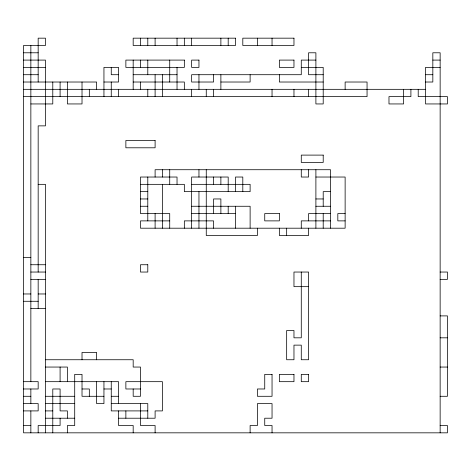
<?xml version="1.0" encoding="UTF-8"?>
<svg xmlns="http://www.w3.org/2000/svg" width="471" height="471" viewBox="0 0 471 471"><rect width="100%" height="100%" fill="white"/><g stroke="black" fill="none" stroke-linecap="round" stroke-linejoin="round"><path stroke-width="0.71" d="M23.55 52.787L38.169 52.787M23.55 60.094L45.475 60.094L45.475 125.869L38.169 125.869L38.169 272.044M315.894 60.094L301.275 60.094L301.275 74.712L191.65 74.712L191.65 82.019L213.575 82.019L213.575 74.712M432.831 60.094L440.144 60.094M23.55 67.4L45.475 67.4M301.275 67.4L323.206 67.4L323.206 103.944L315.894 103.944L315.894 52.787L308.587 52.787L308.587 74.712L323.206 74.712M440.144 67.4L425.525 67.4L425.525 103.944L447.45 103.944L447.45 96.637L418.213 96.637L418.213 89.325M23.55 74.712L38.169 74.712M118.562 74.712L111.256 74.712L111.256 67.4M133.181 74.712L177.031 74.712M425.525 74.712L432.831 74.712M23.55 82.019L96.637 82.019L96.637 89.325M103.944 82.019L118.562 82.019L118.562 67.4L103.944 67.4L103.944 96.637M133.181 82.019L184.338 82.019L184.338 89.325M220.881 82.019L250.119 82.019L250.119 74.712M323.206 82.019L279.35 82.019L279.35 74.712M425.525 82.019L432.831 82.019L432.831 52.787L440.144 52.787L440.144 432.831M23.55 89.325L425.525 89.325M23.55 96.637L367.056 96.637L367.056 82.019L345.131 82.019L345.131 89.325M30.856 103.944L52.787 103.944L52.787 82.019M315.894 177.031L345.131 177.031L345.131 228.194L140.488 228.194L140.488 220.881L169.725 220.881M38.169 184.338L45.475 184.338L45.475 432.831M140.488 184.338L184.338 184.338L184.338 191.65L250.119 191.65L250.119 184.338L191.65 184.338M140.488 191.65L147.794 191.65M330.512 191.65L323.206 191.65L323.206 206.263M140.488 198.956L147.794 198.956M315.894 198.956L323.206 198.956M140.488 206.263L147.794 206.263M191.65 206.263L250.119 206.263L250.119 228.194M315.894 206.263L330.512 206.263M191.65 213.575L235.5 213.575M330.512 213.575L308.587 213.575L308.587 220.881M345.131 213.575L337.819 213.575L337.819 220.881L345.131 220.881M330.512 220.881L301.275 220.881L301.275 228.194M23.55 257.425L30.856 257.425M30.856 264.737L45.475 264.737M30.856 272.044L45.475 272.044M440.144 272.044L447.45 272.044L447.45 279.35L440.144 279.35M30.856 279.35L45.475 279.35M308.587 286.662L293.969 286.662L293.969 272.044L308.587 272.044L308.587 359.744L301.275 359.744L301.275 345.131L293.969 345.131L293.969 359.744L286.662 359.744L286.662 330.512L293.969 330.512L293.969 337.819L301.275 337.819L301.275 272.044M23.55 293.969L30.856 293.969M38.169 293.969L45.475 293.969M23.55 301.275L38.169 301.275M30.856 308.587L45.475 308.587M440.144 315.894L447.45 315.894L447.45 396.288L440.144 396.288M440.144 337.819L447.45 337.819M45.475 359.744L133.181 359.744L133.181 367.056L140.488 367.056L140.488 396.288L133.181 396.288L133.181 388.981M45.475 367.056L67.4 367.056L67.4 381.675M440.144 367.056L447.45 367.056M23.55 381.675L38.169 381.675L38.169 388.981L23.55 388.981M45.475 381.675L118.562 381.675L118.562 403.6M82.019 388.981L89.325 388.981L89.325 396.288M103.944 388.981L111.256 388.981M140.488 388.981L125.869 388.981L125.869 381.675L162.413 381.675L162.413 410.906L155.106 410.906L155.106 418.213L118.562 418.213M23.55 396.288L30.856 396.288M45.475 396.288L74.712 396.288M103.944 396.288L82.019 396.288L82.019 374.363L74.712 374.363L74.712 425.525L67.4 425.525L67.4 432.831M111.256 396.288L118.562 396.288M23.55 403.6L38.169 403.6L38.169 410.906L23.55 410.906M45.475 403.6L74.712 403.6M111.256 403.6L147.794 403.6L147.794 418.213M45.475 410.906L52.787 410.906M147.794 410.906L111.256 410.906L111.256 381.675M45.475 418.213L74.712 418.213M23.55 425.525L30.856 425.525M440.144 425.525L447.45 425.525L447.45 432.831L23.55 432.831L23.55 45.475L45.475 45.475L45.475 38.169L38.169 38.169L38.169 82.019M410.906 89.325L410.906 96.637L388.981 96.637L388.981 103.944L403.6 103.944L403.6 89.325M330.512 228.194L330.512 169.725L155.106 169.725L155.106 177.031M323.206 213.575L323.206 228.194M315.894 169.725L315.894 228.194M308.587 89.325L308.587 96.637M308.587 169.725L308.587 177.031L301.275 177.031L301.275 169.725M308.587 228.194L308.587 235.5L279.35 235.5L279.35 228.194M293.969 89.325L293.969 96.637M286.662 228.194L286.662 235.5M272.044 38.169L272.044 45.475M272.044 89.325L272.044 96.637M272.044 432.831L272.044 425.525L264.737 425.525L264.737 418.213L272.044 418.213L272.044 403.6L257.425 403.6L257.425 425.525L250.119 425.525L250.119 432.831M257.425 38.169L257.425 45.475M257.425 228.194L257.425 235.5L206.263 235.5L206.263 169.725M242.806 191.65L242.806 177.031L235.5 177.031L235.5 191.65M235.5 206.263L235.5 228.194M228.194 38.169L228.194 45.475M228.194 191.65L228.194 177.031L191.65 177.031L191.65 228.194M228.194 206.263L228.194 213.575M220.881 38.169L220.881 45.475M220.881 74.712L220.881 89.325M220.881 177.031L220.881 184.338M220.881 213.575L220.881 198.956L213.575 198.956L213.575 213.575M213.575 89.325L213.575 96.637M213.575 177.031L213.575 184.338M213.575 228.194L213.575 220.881L184.338 220.881L184.338 228.194M206.263 89.325L206.263 96.637M198.956 74.712L198.956 89.325M198.956 169.725L198.956 177.031M198.956 191.65L198.956 228.194M191.65 38.169L191.65 45.475M191.65 89.325L191.65 96.637M184.338 38.169L184.338 45.475M177.031 38.169L177.031 45.475M177.031 67.4L177.031 89.325M177.031 184.338L177.031 177.031L140.488 177.031L140.488 213.575L169.725 213.575L169.725 228.194M169.725 60.094L169.725 82.019M169.725 169.725L169.725 184.338M162.413 74.712L162.413 96.637M162.413 169.725L162.413 177.031M162.413 184.338L162.413 228.194M155.106 38.169L155.106 45.475M155.106 74.712L155.106 96.637M155.106 213.575L155.106 228.194M155.106 432.831L155.106 425.525L140.488 425.525L140.488 403.6M147.794 38.169L147.794 45.475M147.794 60.094L147.794 74.712M147.794 89.325L147.794 96.637M147.794 177.031L147.794 220.881M140.488 38.169L140.488 45.475M140.488 60.094L140.488 67.4M140.488 82.019L140.488 89.325M133.181 60.094L133.181 89.325M133.181 432.831L133.181 425.525L118.562 425.525L118.562 410.906M125.869 410.906L125.869 418.213M118.562 89.325L118.562 96.637M111.256 82.019L111.256 96.637M103.944 381.675L103.944 403.6L96.637 403.6L96.637 381.675M96.637 359.744L96.637 352.438L82.019 352.438L82.019 359.744M89.325 89.325L89.325 96.637M82.019 82.019L82.019 103.944L67.4 103.944L67.4 82.019M67.4 418.213L67.4 410.906L60.094 410.906L60.094 388.981L52.787 388.981L52.787 432.831M60.094 82.019L60.094 96.637M60.094 367.056L60.094 381.675M60.094 418.213L60.094 425.525L38.169 425.525L38.169 432.831M38.169 279.35L38.169 308.587M30.856 45.475L30.856 381.675M30.856 388.981L30.856 403.6M30.856 410.906L30.856 432.831M235.5 38.169L133.181 38.169L133.181 45.475L235.5 45.475L235.5 38.169M293.969 38.169L242.806 38.169L242.806 45.475L293.969 45.475L293.969 38.169M184.338 60.094L125.869 60.094L125.869 67.4L184.338 67.4L184.338 60.094M198.956 60.094L191.65 60.094L191.65 67.4L198.956 67.4L198.956 60.094M293.969 60.094L279.35 60.094L279.35 67.4L293.969 67.4L293.969 60.094M155.106 140.488L125.869 140.488L125.869 147.794L155.106 147.794L155.106 140.488M323.206 155.106L301.275 155.106L301.275 162.413L323.206 162.413L323.206 155.106M279.35 213.575L264.737 213.575L264.737 220.881L279.35 220.881L279.35 213.575M147.794 264.737L140.488 264.737L140.488 272.044L147.794 272.044L147.794 264.737M272.044 374.363L264.737 374.363L264.737 388.981L257.425 388.981L257.425 396.288L272.044 396.288L272.044 374.363M293.969 374.363L279.35 374.363L279.35 381.675L293.969 381.675L293.969 374.363M308.587 374.363L301.275 374.363L301.275 381.675L308.587 381.675L308.587 374.363"/></g></svg>
